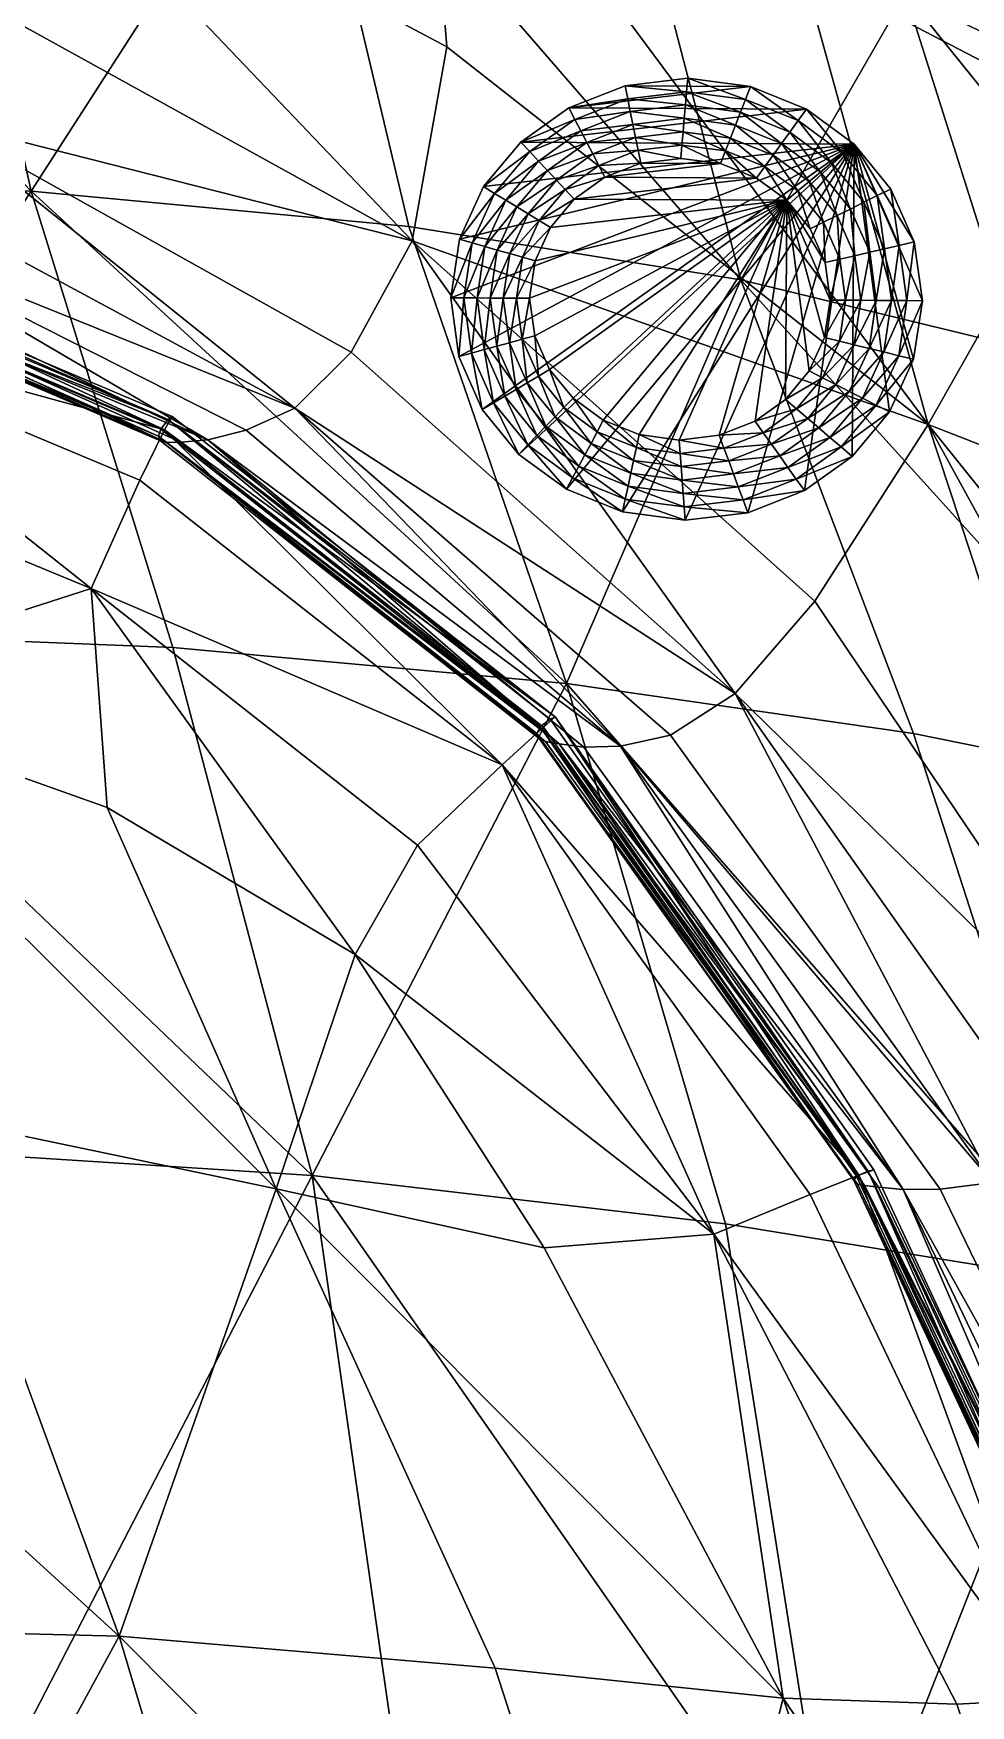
# Model space of a CAD drawing. Header units: centimetres. Extents: x -35.7 to 30.5, y -22.2 to 37.1.
# Drawn here: x 12.85 to 19.65, y 13.32 to 25.45 of the extents above; entities that cross this region are included whole.
import ezdxf

# ---------------------------------------------------------------- set-up
doc = ezdxf.new("R2010")
doc.units = ezdxf.units.CM
doc.layers.get('0').update_dxf_attribs({"true_color": 0x390888})

msp = doc.modelspace()

# ---------------------------------------------------------------- meshes
at = {"color": 164, "true_color": 0x1c1cb1}
mesh = msp.add_polyface(dxfattribs=at)
corners = [(12.836, 24.301, 9.625), (12.035, 27.917, 9.625), (14.793, 27.342, 9.625), (15.577, 24.045, 9.625), (11.517, 30.976, 9.873), (14.329, 30.037, 9.873), (6.834, 24.481, 9.626), (6.242, 28.379, 9.625), (9.102, 28.201, 9.625), (9.839, 24.397, 9.625), (5.855, 31.778, 9.873), (8.61, 31.484, 9.873), (12.443, 31.243, 62.26), (15.319, 29.842, 61.17), (15.019, 31.516, 61.179), (12.589, 29.127, 61.848), (15.677, 27.551, 60.609), (12.615, 27.072, 60.98), (15.852, 25.349, 59.601), (6.412, 28.61, 62.781), (9.392, 28.069, 62.033), (9.421, 30.108, 62.802), (6.45, 30.704, 63.489), (8.228, 24.574, 45.948), (8.509, 24.841, 51.069), (5.732, 25.217, 51.461), (5.285, 24.635, 41.094), (8.015, 24.41, 41.081), (5.48, 24.863, 46.118), (7.926, 24.334, 37.548), (6.327, 27.244, 61.551), (9.271, 26.7, 60.762), (6.184, 26.356, 59.411), (9.07, 25.813, 58.652), (12.141, 24.82, 57.597), (12.439, 25.687, 59.663), (15.602, 23.942, 58.251), (8.803, 25.224, 55.362), (5.976, 25.698, 55.97), (11.468, 24.049, 50.448), (11.803, 24.317, 54.478), (7.909, 24.449, 30.831), (7.89, 24.369, 31.506), (5.199, 24.532, 31.527), (7.907, 24.355, 30.658), (7.922, 24.474, 30.632), (5.217, 24.631, 30.638)]
mesh.append_faces([[corners[k] for k in face] for face in [(0, 1, 2, 0), (2, 3, 0, 2), (4, 5, 2, 4), (2, 1, 4, 2), (6, 7, 8, 6), (8, 9, 6, 8), (10, 11, 8, 10), (8, 7, 10, 8), (4, 1, 8, 4), (8, 11, 4, 8), (0, 9, 8, 0), (8, 1, 0, 8), (12, 13, 14, 12), (12, 15, 16, 12), (16, 13, 12, 16), (17, 18, 16, 17), (16, 15, 17, 16), (19, 20, 21, 19), (21, 22, 19, 21), (17, 15, 21, 17), (21, 20, 17, 21), (21, 15, 12, 21), (23, 24, 25, 23), (26, 27, 23, 26), (23, 28, 26, 23), (29, 27, 26, 29), (19, 30, 31, 19), (31, 20, 19, 31), (32, 33, 31, 32), (31, 30, 32, 31), (34, 35, 31, 34), (31, 33, 34, 31), (17, 20, 31, 17), (31, 35, 17, 31), (17, 35, 36, 17), (36, 18, 17, 36), (36, 35, 34, 36), (25, 24, 37, 25), (37, 38, 25, 37), (37, 24, 39, 37), (34, 33, 37, 34), (37, 40, 34, 37), (32, 38, 37, 32), (37, 33, 32, 37), (41, 42, 43, 41), (44, 45, 46, 44)]], dxfattribs={"vtx2": -1, "vtx3": -1, "color": 164})
mesh = msp.add_polyface(dxfattribs=at)
corners = [(22.168, 27.209, 12.973), (21.535, 27.874, 12.502), (21.525, 28.216, 13.736), (22.36, 27.216, 13.929), (21.485, 28.273, 18.994), (22.452, 27.145, 18.994), (22.463, 27.189, 15.775), (22.23, 26.975, 28.177), (21.272, 28.093, 28.177), (21.256, 28.08, 29.495), (22.214, 26.962, 29.495), (22.208, 26.958, 30.957), (22.221, 26.977, 34.776), (22.211, 26.96, 32.662), (21.252, 28.078, 32.678), (21.251, 28.075, 30.961), (21.704, 22.604, 9.873), (20.838, 24.908, 9.873), (22.366, 24.211, 10.618), (20.417, 26.597, 10.115), (21.865, 25.841, 10.839), (21.618, 27.072, 11.501), (20.336, 27.907, 10.839), (20.384, 28.799, 11.974), (18.798, 27.662, 9.873), (18.715, 29.006, 10.618), (17.987, 23.658, 9.625), (17.224, 26.579, 9.625), (19.182, 25.732, 9.625), (19.991, 23.172, 9.625), (16.828, 28.866, 9.873), (15.577, 24.045, 9.625), (14.793, 27.342, 9.625), (20.585, 24.803, 58.574), (18.428, 25.927, 59.41), (19.346, 22.608, 57.938), (21.489, 26.221, 58.348), (19.895, 27.168, 59.159), (22.229, 24.017, 57.876), (17.851, 28.362, 60.064), (20.951, 27.833, 58.383), (19.401, 28.881, 59.201), (22.677, 25.48, 57.524), (22.1, 26.999, 57.625), (22.389, 27.097, 22.268), (21.425, 28.222, 22.268), (21.378, 28.183, 24.277), (22.341, 27.059, 24.277), (22.261, 26.998, 26.904), (21.302, 28.118, 26.904), (22.3, 27.028, 25.622), (21.339, 28.15, 25.622), (21.251, 28.099, 34.805), (21.239, 28.154, 37.504), (22.24, 27.019, 37.468), (22.278, 27.083, 40.708), (21.238, 28.241, 40.772), (21.27, 28.359, 44.608), (15.677, 27.551, 60.609), (15.852, 25.349, 59.601), (15.602, 23.942, 58.251)]
mesh.append_faces([[corners[k] for k in face] for face in [(0, 1, 2, 0), (2, 3, 0, 2), (4, 5, 6, 4), (7, 8, 9, 7), (9, 10, 7, 9), (11, 10, 9, 11), (12, 13, 14, 12), (11, 15, 14, 11), (14, 13, 11, 14), (16, 17, 18, 16), (19, 20, 18, 19), (18, 17, 19, 18), (21, 1, 0, 21), (19, 22, 21, 19), (21, 20, 19, 21), (21, 22, 23, 21), (19, 24, 25, 19), (26, 27, 28, 26), (28, 29, 26, 28), (28, 27, 30, 28), (19, 17, 28, 19), (28, 24, 19, 28), (16, 29, 28, 16), (28, 17, 16, 28), (26, 31, 32, 26), (32, 27, 26, 32), (33, 34, 35, 33), (36, 37, 33, 36), (33, 38, 36, 33), (39, 34, 33, 39), (33, 37, 39, 33), (36, 40, 41, 36), (36, 42, 43, 36), (43, 40, 36, 43), (44, 45, 46, 44), (46, 47, 44, 46), (7, 48, 49, 7), (50, 51, 49, 50), (49, 48, 50, 49), (12, 52, 53, 12), (53, 54, 12, 53), (55, 56, 57, 55), (35, 34, 58, 35), (58, 59, 35, 58), (58, 34, 39, 58), (35, 59, 60, 35)]], dxfattribs={"vtx2": -1, "vtx3": -1, "color": 164})
mesh = msp.add_polyface(dxfattribs=at)
corners = [(12.836, 24.301, 9.625), (15.577, 24.045, 9.625), (16.721, 20.73, 9.625), (10.815, 23.829, 31.482), (10.807, 23.78, 32.875), (7.889, 24.327, 32.911), (7.89, 24.369, 31.506), (10.824, 23.759, 34.922), (7.902, 24.317, 34.956), (13.761, 22.524, 32.841), (13.778, 22.575, 31.461), (10.777, 23.398, 30.832), (7.888, 23.9, 30.832), (7.891, 22.922, 31.079), (10.689, 22.485, 31.092), (10.969, 23.801, 41.029), (11.18, 23.887, 45.647), (8.228, 24.574, 45.948), (8.015, 24.41, 41.081), (11.468, 24.049, 50.448), (8.509, 24.841, 51.069), (14.119, 22.498, 45.184), (14.397, 22.567, 49.582), (13.924, 22.481, 40.904), (10.864, 23.762, 37.547), (13.82, 22.478, 37.519), (13.775, 22.491, 34.88), (7.926, 24.334, 37.548), (12.141, 24.82, 57.597), (15.158, 23.134, 56.258), (15.602, 23.942, 58.251), (11.803, 24.317, 54.478), (14.75, 22.727, 53.32), (8.803, 25.224, 55.362), (7.909, 24.449, 30.831), (10.847, 23.907, 30.815), (10.868, 23.933, 30.623), (7.922, 24.474, 30.632), (13.83, 22.646, 30.803), (13.859, 22.667, 30.616), (13.625, 22.204, 30.838), (13.805, 22.57, 30.648), (10.841, 23.822, 30.652), (7.907, 24.355, 30.658)]
mesh.append_faces([[corners[k] for k in face] for face in [(0, 1, 2, 0), (3, 4, 5, 3), (5, 6, 3, 5), (7, 8, 5, 7), (5, 4, 7, 5), (7, 4, 9, 7), (3, 10, 9, 3), (9, 4, 3, 9), (11, 12, 13, 11), (13, 14, 11, 13), (15, 16, 17, 15), (17, 18, 15, 17), (19, 20, 17, 19), (17, 16, 19, 17), (19, 16, 21, 19), (21, 22, 19, 21), (15, 23, 21, 15), (21, 16, 15, 21), (15, 24, 25, 15), (7, 26, 25, 7), (25, 24, 7, 25), (7, 24, 27, 7), (27, 8, 7, 27), (15, 18, 27, 15), (27, 24, 15, 27), (28, 29, 30, 28), (28, 31, 32, 28), (32, 29, 28, 32), (19, 22, 32, 19), (32, 31, 19, 32), (19, 31, 33, 19), (3, 6, 34, 3), (34, 35, 3, 34), (36, 35, 34, 36), (34, 37, 36, 34), (3, 35, 38, 3), (38, 10, 3, 38), (36, 39, 38, 36), (38, 35, 36, 38), (11, 40, 41, 11), (41, 42, 11, 41), (36, 42, 41, 36), (41, 39, 36, 41), (11, 42, 43, 11), (36, 37, 43, 36), (43, 42, 36, 43)]], dxfattribs={"vtx2": -1, "vtx3": -1, "color": 164})
mesh = msp.add_polyface(dxfattribs=at)
corners = [(17.165, 24.972, 8.24), (16.781, 24.822, 8.243), (16.737, 24.906, 9.805), (17.146, 25.066, 9.803), (17.593, 25.023, 8.238), (17.601, 25.12, 9.8), (17.184, 24.879, 6.678), (16.824, 24.739, 6.68), (17.584, 24.927, 6.676), (17.203, 24.785, 5.115), (16.868, 24.655, 5.117), (17.576, 24.83, 5.113), (16.912, 24.571, 3.555), (16.648, 24.382, 3.556), (16.583, 24.451, 5.119), (17.222, 24.691, 3.553), (17.567, 24.733, 3.551), (16.955, 24.487, 1.992), (16.712, 24.313, 1.994), (17.241, 24.598, 1.991), (17.558, 24.636, 1.989), (16.999, 24.403, 0.43), (16.777, 24.244, 0.431), (17.26, 24.504, 0.428), (17.55, 24.539, 0.426), (16.389, 24.658, 9.807), (16.119, 24.335, 9.808), (18.808, 24.643, 9.794), (18.463, 24.896, 9.796), (18.056, 25.06, 9.798), (17.839, 24.501, 0.425), (18.319, 24.235, 0.422), (16.491, 23.253, 0.432), (16.453, 23.524, 0.433), (16.494, 23.795, 0.432), (16.605, 24.039, 0.432), (18.099, 24.396, 0.423)]
mesh.append_faces([[corners[k] for k in face] for face in [(23, 30, 21, 23)]], dxfattribs={"vtx0": -1, "vtx1": -1, "vtx3": -1, "color": 164})
mesh.append_faces([[corners[k] for k in face] for face in [(25, 27, 28, 25), (2, 28, 29, 2), (31, 32, 33, 31), (31, 33, 34, 31), (31, 34, 35, 31), (31, 35, 22, 31), (36, 22, 21, 36)]], dxfattribs={"vtx0": -1, "vtx2": -1, "vtx3": -1, "color": 164})
mesh.append_faces([[corners[k] for k in face] for face in [(3, 29, 5, 3)]], dxfattribs={"vtx0": -1, "vtx3": -1, "color": 164})
mesh.append_faces([[corners[k] for k in face] for face in [(25, 26, 27, 25), (2, 25, 28, 2), (3, 2, 29, 3)]], dxfattribs={"vtx1": -1, "vtx2": -1, "vtx3": -1, "color": 164})
mesh.append_faces([[corners[k] for k in face] for face in [(0, 1, 2, 0), (2, 3, 0, 2), (4, 0, 3, 4), (3, 5, 4, 3), (6, 7, 1, 6), (1, 0, 6, 1), (8, 6, 0, 8), (0, 4, 8, 0), (9, 10, 7, 9), (7, 6, 9, 7), (11, 9, 6, 11), (6, 8, 11, 6), (12, 13, 14, 12), (15, 12, 10, 15), (10, 9, 15, 10), (16, 15, 9, 16), (9, 11, 16, 9), (17, 18, 13, 17), (13, 12, 17, 13), (19, 17, 12, 19), (12, 15, 19, 12), (20, 19, 15, 20), (15, 16, 20, 15), (21, 22, 18, 21), (18, 17, 21, 18), (23, 21, 17, 23), (17, 19, 23, 17), (24, 23, 19, 24), (19, 20, 24, 19), (23, 24, 30, 23)]], dxfattribs={"vtx2": -1, "vtx3": -1, "color": 164})
mesh = msp.add_polyface(dxfattribs=at)
corners = [(18.02, 24.967, 8.236), (17.593, 25.023, 8.238), (17.601, 25.12, 9.8), (18.056, 25.06, 9.798), (18.403, 24.813, 8.234), (18.463, 24.896, 9.796), (17.983, 24.874, 6.673), (17.584, 24.927, 6.676), (18.342, 24.73, 6.671), (17.947, 24.781, 5.111), (17.576, 24.83, 5.113), (18.281, 24.646, 5.11), (18.564, 24.439, 5.108), (17.911, 24.687, 3.549), (17.567, 24.733, 3.551), (18.221, 24.563, 3.547), (18.482, 24.371, 3.546), (17.875, 24.594, 1.987), (17.558, 24.636, 1.989), (18.16, 24.48, 1.985), (18.4, 24.303, 1.984), (17.839, 24.501, 0.425), (17.55, 24.539, 0.426), (18.099, 24.396, 0.423), (18.319, 24.235, 0.422), (18.488, 24.028, 0.421), (18.586, 24.076, 1.983), (18.597, 23.783, 0.42), (18.634, 23.511, 0.42), (18.594, 23.24, 0.42), (18.482, 22.997, 0.421), (18.31, 22.791, 0.422), (16.988, 22.639, 0.43), (16.769, 22.8, 0.431), (16.777, 24.244, 0.431), (16.999, 24.403, 0.43)]
mesh.append_faces([[corners[k] for k in face] for face in [(24, 27, 28, 24), (24, 28, 29, 24), (24, 29, 30, 24), (24, 30, 31, 24), (24, 32, 33, 24)]], dxfattribs={"vtx0": -1, "vtx2": -1, "vtx3": -1, "color": 164})
mesh.append_faces([[corners[k] for k in face] for face in [(23, 24, 34, 23), (21, 23, 35, 21)]], dxfattribs={"vtx1": -1, "vtx2": -1, "vtx3": -1, "color": 164})
mesh.append_faces([[corners[k] for k in face] for face in [(0, 1, 2, 0), (2, 3, 0, 2), (4, 0, 3, 4), (3, 5, 4, 3), (6, 7, 1, 6), (1, 0, 6, 1), (8, 6, 0, 8), (0, 4, 8, 0), (9, 10, 7, 9), (7, 6, 9, 7), (11, 9, 6, 11), (6, 8, 11, 6), (12, 11, 8, 12), (13, 14, 10, 13), (10, 9, 13, 10), (15, 13, 9, 15), (9, 11, 15, 9), (16, 15, 11, 16), (11, 12, 16, 11), (17, 18, 14, 17), (14, 13, 17, 14), (19, 17, 13, 19), (13, 15, 19, 13), (20, 19, 15, 20), (15, 16, 20, 15), (21, 22, 18, 21), (18, 17, 21, 18), (23, 21, 17, 23), (17, 19, 23, 17), (24, 23, 19, 24), (19, 20, 24, 19), (25, 24, 20, 25), (20, 26, 25, 20), (24, 25, 27, 24)]], dxfattribs={"vtx2": -1, "vtx3": -1, "color": 164})
mesh = msp.add_polyface(dxfattribs=at)
corners = [(16.036, 23.927, 8.247), (15.976, 23.527, 8.247), (15.881, 23.528, 9.809), (15.945, 23.953, 9.809), (16.2, 24.285, 8.246), (16.119, 24.335, 9.808), (16.454, 24.589, 8.244), (16.389, 24.658, 9.807), (16.781, 24.822, 8.243), (16.737, 24.906, 9.805), (16.128, 23.901, 6.684), (16.072, 23.527, 6.684), (16.281, 24.236, 6.683), (16.518, 24.52, 6.682), (16.824, 24.739, 6.68), (16.219, 23.874, 5.121), (16.167, 23.526, 5.121), (16.362, 24.187, 5.12), (16.583, 24.451, 5.119), (16.868, 24.655, 5.117), (16.311, 23.848, 3.558), (16.443, 24.137, 3.558), (16.648, 24.382, 3.556), (16.912, 24.571, 3.555), (16.524, 24.088, 1.995), (16.402, 23.822, 1.996), (16.712, 24.313, 1.994), (16.605, 24.039, 0.432), (16.494, 23.795, 0.432), (16.777, 24.244, 0.431), (15.939, 23.101, 9.809), (18.808, 24.643, 9.794)]
mesh.append_faces([[corners[k] for k in face] for face in [(2, 30, 31, 2), (3, 2, 31, 3), (5, 3, 31, 5)]], dxfattribs={"vtx1": -1, "vtx2": -1, "vtx3": -1, "color": 164})
mesh.append_faces([[corners[k] for k in face] for face in [(0, 1, 2, 0), (2, 3, 0, 2), (4, 0, 3, 4), (3, 5, 4, 3), (6, 4, 5, 6), (5, 7, 6, 5), (8, 6, 7, 8), (7, 9, 8, 7), (10, 11, 1, 10), (1, 0, 10, 1), (12, 10, 0, 12), (0, 4, 12, 0), (13, 12, 4, 13), (4, 6, 13, 4), (14, 13, 6, 14), (6, 8, 14, 6), (15, 16, 11, 15), (11, 10, 15, 11), (17, 15, 10, 17), (10, 12, 17, 10), (18, 17, 12, 18), (12, 13, 18, 12), (19, 18, 13, 19), (13, 14, 19, 13), (16, 15, 20, 16), (21, 20, 15, 21), (15, 17, 21, 15), (22, 21, 17, 22), (17, 18, 22, 17), (18, 19, 23, 18), (24, 25, 20, 24), (20, 21, 24, 20), (26, 24, 21, 26), (21, 22, 26, 21), (27, 28, 25, 27), (25, 24, 27, 25), (29, 27, 24, 29), (24, 26, 29, 24)]], dxfattribs={"vtx2": -1, "vtx3": -1, "color": 164})
mesh = msp.add_polyface(dxfattribs=at)
corners = [(18.727, 24.575, 8.232), (18.403, 24.813, 8.234), (18.463, 24.896, 9.796), (18.808, 24.643, 9.794), (18.976, 24.269, 8.231), (19.074, 24.317, 9.793), (19.136, 23.908, 8.23), (19.244, 23.934, 9.792), (19.191, 23.508, 8.229), (19.303, 23.507, 9.792), (18.645, 24.507, 6.67), (18.342, 24.73, 6.671), (18.879, 24.221, 6.668), (19.028, 23.883, 6.667), (19.08, 23.509, 6.667), (18.564, 24.439, 5.108), (18.781, 24.172, 5.107), (18.921, 23.858, 5.106), (18.969, 23.509, 5.106), (18.684, 24.124, 3.545), (18.482, 24.371, 3.546), (18.813, 23.833, 3.544), (18.857, 23.51, 3.544), (18.586, 24.076, 1.983), (18.4, 24.303, 1.984), (18.705, 23.808, 1.982), (18.746, 23.511, 1.982), (18.597, 23.783, 0.42), (18.488, 24.028, 0.421), (18.634, 23.511, 0.42), (19.239, 23.082, 9.792)]
mesh.append_faces([[corners[k] for k in face] for face in [(9, 7, 3, 9), (30, 9, 3, 30)]], dxfattribs={"vtx1": -1, "vtx2": -1, "vtx3": -1, "color": 164})
mesh.append_faces([[corners[k] for k in face] for face in [(0, 1, 2, 0), (2, 3, 0, 2), (4, 0, 3, 4), (3, 5, 4, 3), (6, 4, 5, 6), (5, 7, 6, 5), (8, 6, 7, 8), (7, 9, 8, 7), (10, 11, 1, 10), (1, 0, 10, 1), (12, 10, 0, 12), (0, 4, 12, 0), (13, 12, 4, 13), (4, 6, 13, 4), (14, 13, 6, 14), (6, 8, 14, 6), (11, 10, 15, 11), (16, 15, 10, 16), (10, 12, 16, 10), (17, 16, 12, 17), (12, 13, 17, 12), (18, 17, 13, 18), (13, 14, 18, 13), (19, 20, 15, 19), (15, 16, 19, 15), (21, 19, 16, 21), (16, 17, 21, 16), (22, 21, 17, 22), (17, 18, 22, 17), (23, 24, 20, 23), (20, 19, 23, 20), (25, 23, 19, 25), (19, 21, 25, 19), (26, 25, 21, 26), (21, 22, 26, 21), (27, 28, 23, 27), (23, 25, 27, 23), (29, 27, 25, 29), (25, 26, 29, 25), (7, 5, 3, 7)]], dxfattribs={"vtx2": -1, "vtx3": -1, "color": 164})
mesh = msp.add_polyface(dxfattribs=at)
corners = [(24.617, 18.902, 10.618), (23.243, 21.969, 10.618), (24.461, 21.4, 11.798), (24.551, 15.475, 9.873), (23.121, 19.448, 9.873), (21.704, 22.604, 9.873), (17.987, 23.658, 9.625), (19.991, 23.172, 9.625), (21.35, 19.938, 9.625), (19.239, 20.366, 9.625), (22.74, 15.925, 9.625), (20.525, 16.377, 9.625), (17.874, 16.809, 9.625), (16.721, 20.73, 9.625), (19.346, 22.608, 57.938), (21.87, 18.008, 55.646), (23.163, 17.86, 55.933), (21.624, 21.721, 57.486), (23.682, 13.699, 53.765), (23.216, 21.138, 56.99), (24.497, 17.506, 55.712), (25.526, 17.19, 55.209), (24.39, 20.679, 56.317), (23.584, 23.66, 11.798), (24.307, 23.273, 13.35), (25.213, 21.03, 13.35), (22.366, 24.211, 10.618), (20.585, 24.803, 58.574), (22.229, 24.017, 57.876), (25.204, 20.364, 55.368), (24.277, 22.978, 56.076), (23.44, 23.408, 57.089), (24.601, 22.73, 37.428), (24.502, 22.767, 34.753), (23.681, 24.465, 34.753), (24.919, 22.614, 44.017), (24.746, 22.677, 40.556), (23.895, 24.441, 40.619), (18.806, 17.124, 32.786), (18.832, 17.099, 34.799), (16.523, 20.332, 34.837), (18.884, 17.087, 37.433), (18.986, 17.077, 40.523), (16.668, 20.293, 40.728), (19.163, 17.06, 43.907), (19.433, 17.062, 47.28), (17.113, 20.276, 48.512), (19.815, 17.109, 50.337), (17.476, 20.356, 51.928), (17.944, 20.657, 54.668), (20.321, 17.293, 52.859), (18.523, 21.328, 56.56), (20.964, 17.706, 54.625), (18.842, 17.164, 30.643), (18.95, 17.203, 30.614), (16.638, 20.487, 30.613), (18.909, 17.192, 30.796), (18.826, 17.157, 31.436), (16.531, 20.416, 31.446)]
mesh.append_faces([[corners[k] for k in face] for face in [(0, 1, 2, 0), (3, 4, 0, 3), (5, 1, 0, 5), (0, 4, 5, 0), (6, 7, 8, 6), (8, 9, 6, 8), (5, 4, 8, 5), (8, 7, 5, 8), (3, 10, 8, 3), (8, 4, 3, 8), (11, 9, 8, 11), (8, 10, 11, 8), (11, 12, 13, 11), (13, 9, 11, 13), (14, 15, 16, 14), (16, 17, 14, 16), (16, 15, 18, 16), (19, 17, 16, 19), (16, 20, 19, 16), (19, 20, 21, 19), (21, 22, 19, 21), (2, 23, 24, 2), (24, 25, 2, 24), (2, 1, 26, 2), (14, 17, 27, 14), (19, 28, 27, 19), (27, 17, 19, 27), (29, 30, 31, 29), (31, 22, 29, 31), (19, 22, 31, 19), (31, 28, 19, 31), (32, 33, 34, 32), (35, 36, 37, 35), (38, 39, 40, 38), (41, 42, 43, 41), (44, 45, 46, 44), (46, 45, 47, 46), (47, 48, 46, 47), (49, 48, 47, 49), (47, 50, 49, 47), (14, 51, 52, 14), (52, 15, 14, 52), (49, 50, 52, 49), (52, 51, 49, 52), (53, 54, 55, 53), (56, 57, 58, 56)]], dxfattribs={"vtx2": -1, "vtx3": -1, "color": 164})
mesh = msp.add_polyface(dxfattribs=at)
corners = [(16.031, 23.127, 8.247), (16.191, 22.766, 8.246), (16.11, 22.718, 9.808), (15.939, 23.101, 9.809), (15.976, 23.527, 8.247), (15.881, 23.528, 9.809), (16.123, 23.152, 6.684), (16.273, 22.814, 6.683), (16.072, 23.527, 6.684), (16.355, 22.863, 5.12), (16.572, 22.596, 5.119), (16.507, 22.528, 6.682), (16.215, 23.177, 5.121), (16.167, 23.526, 5.121), (16.436, 22.911, 3.558), (16.638, 22.664, 3.556), (16.307, 23.202, 3.558), (16.262, 23.525, 3.559), (16.311, 23.848, 3.558), (16.518, 22.96, 1.995), (16.703, 22.732, 1.994), (16.399, 23.227, 1.996), (16.358, 23.525, 1.996), (16.402, 23.822, 1.996), (16.599, 23.008, 0.432), (16.769, 22.8, 0.431), (16.491, 23.253, 0.432), (16.453, 23.524, 0.433), (16.494, 23.795, 0.432), (16.72, 22.139, 9.805), (17.128, 21.975, 9.803), (18.808, 24.643, 9.794), (16.376, 22.392, 9.807), (18.319, 24.235, 0.422)]
mesh.append_faces([[corners[k] for k in face] for face in [(33, 25, 24, 33), (33, 24, 26, 33)]], dxfattribs={"vtx0": -1, "vtx2": -1, "vtx3": -1, "color": 164})
mesh.append_faces([[corners[k] for k in face] for face in [(29, 30, 31, 29), (32, 29, 31, 32), (2, 32, 31, 2), (3, 2, 31, 3)]], dxfattribs={"vtx1": -1, "vtx2": -1, "vtx3": -1, "color": 164})
mesh.append_faces([[corners[k] for k in face] for face in [(0, 1, 2, 0), (2, 3, 0, 2), (4, 0, 3, 4), (3, 5, 4, 3), (6, 7, 1, 6), (1, 0, 6, 1), (8, 6, 0, 8), (0, 4, 8, 0), (9, 10, 11, 9), (12, 9, 7, 12), (7, 6, 12, 7), (13, 12, 6, 13), (6, 8, 13, 6), (14, 15, 10, 14), (10, 9, 14, 10), (16, 14, 9, 16), (9, 12, 16, 9), (17, 16, 12, 17), (12, 13, 17, 12), (18, 17, 13, 18), (19, 20, 15, 19), (15, 14, 19, 15), (21, 19, 14, 21), (14, 16, 21, 14), (22, 21, 16, 22), (16, 17, 22, 16), (23, 22, 17, 23), (17, 18, 23, 17), (24, 25, 20, 24), (20, 19, 24, 20), (26, 24, 19, 26), (19, 21, 26, 19), (27, 26, 21, 27), (21, 22, 27, 21), (28, 27, 22, 28), (22, 23, 28, 22)]], dxfattribs={"vtx2": -1, "vtx3": -1, "color": 164})
mesh = msp.add_polyface(dxfattribs=at)
corners = [(18.002, 22.063, 8.236), (18.387, 22.213, 8.234), (18.447, 22.129, 9.796), (18.037, 21.969, 9.798), (17.575, 22.012, 8.238), (17.582, 21.915, 9.8), (17.967, 22.157, 6.673), (18.328, 22.297, 6.671), (17.568, 22.109, 6.676), (18.268, 22.381, 5.11), (18.553, 22.584, 5.108), (18.633, 22.515, 6.67), (17.932, 22.25, 5.111), (17.56, 22.206, 5.113), (18.208, 22.465, 3.547), (18.472, 22.653, 3.546), (17.898, 22.344, 3.549), (17.553, 22.303, 3.551), (18.148, 22.549, 1.985), (18.391, 22.722, 1.984), (17.863, 22.438, 1.987), (17.545, 22.399, 1.989), (18.31, 22.791, 0.422), (18.482, 22.997, 0.421), (18.579, 22.947, 1.983), (18.089, 22.633, 0.423), (17.828, 22.531, 0.425), (17.538, 22.496, 0.426), (18.808, 24.643, 9.794), (17.128, 21.975, 9.803), (18.319, 24.235, 0.422), (17.248, 22.535, 0.428), (16.988, 22.639, 0.43)]
mesh.append_faces([[corners[k] for k in face] for face in [(30, 22, 25, 30), (30, 25, 26, 30), (30, 26, 27, 30), (30, 27, 31, 30), (30, 31, 32, 30)]], dxfattribs={"vtx0": -1, "vtx2": -1, "vtx3": -1, "color": 164})
mesh.append_faces([[corners[k] for k in face] for face in [(3, 2, 28, 3), (5, 3, 28, 5), (29, 5, 28, 29)]], dxfattribs={"vtx1": -1, "vtx2": -1, "vtx3": -1, "color": 164})
mesh.append_faces([[corners[k] for k in face] for face in [(0, 1, 2, 0), (2, 3, 0, 2), (4, 0, 3, 4), (3, 5, 4, 3), (6, 7, 1, 6), (1, 0, 6, 1), (8, 6, 0, 8), (0, 4, 8, 0), (9, 10, 11, 9), (12, 9, 7, 12), (7, 6, 12, 7), (13, 12, 6, 13), (6, 8, 13, 6), (14, 15, 10, 14), (10, 9, 14, 10), (16, 14, 9, 16), (9, 12, 16, 9), (17, 16, 12, 17), (12, 13, 17, 12), (18, 19, 15, 18), (15, 14, 18, 15), (20, 18, 14, 20), (14, 16, 20, 14), (21, 20, 16, 21), (16, 17, 21, 16), (22, 23, 24, 22), (24, 19, 22, 24), (25, 22, 19, 25), (19, 18, 25, 19), (26, 25, 18, 26), (18, 20, 26, 18), (27, 26, 20, 27), (20, 21, 27, 20)]], dxfattribs={"vtx2": -1, "vtx3": -1, "color": 164})
mesh = msp.add_polyface(dxfattribs=at)
corners = [(19.132, 23.108, 8.23), (19.191, 23.508, 8.229), (19.303, 23.507, 9.792), (19.239, 23.082, 9.792), (18.967, 22.75, 8.231), (19.064, 22.7, 9.793), (18.714, 22.446, 8.232), (18.795, 22.377, 9.794), (18.387, 22.213, 8.234), (18.447, 22.129, 9.796), (19.024, 23.135, 6.667), (19.08, 23.509, 6.667), (18.87, 22.799, 6.668), (18.633, 22.515, 6.67), (18.328, 22.297, 6.671), (18.916, 23.161, 5.106), (18.969, 23.509, 5.106), (18.773, 22.849, 5.107), (18.553, 22.584, 5.108), (18.268, 22.381, 5.11), (18.809, 23.187, 3.544), (18.857, 23.51, 3.544), (18.676, 22.898, 3.545), (18.472, 22.653, 3.546), (18.701, 23.214, 1.982), (18.746, 23.511, 1.982), (18.579, 22.947, 1.983), (18.391, 22.722, 1.984), (18.594, 23.24, 0.42), (18.634, 23.511, 0.42), (18.482, 22.997, 0.421), (18.808, 24.643, 9.794)]
mesh.append_faces([[corners[k] for k in face] for face in [(5, 3, 31, 5), (7, 5, 31, 7), (9, 7, 31, 9)]], dxfattribs={"vtx1": -1, "vtx2": -1, "vtx3": -1, "color": 164})
mesh.append_faces([[corners[k] for k in face] for face in [(0, 1, 2, 0), (2, 3, 0, 2), (4, 0, 3, 4), (3, 5, 4, 3), (6, 4, 5, 6), (5, 7, 6, 5), (8, 6, 7, 8), (7, 9, 8, 7), (10, 11, 1, 10), (1, 0, 10, 1), (12, 10, 0, 12), (0, 4, 12, 0), (13, 12, 4, 13), (4, 6, 13, 4), (14, 13, 6, 14), (6, 8, 14, 6), (15, 16, 11, 15), (11, 10, 15, 11), (17, 15, 10, 17), (10, 12, 17, 10), (18, 17, 12, 18), (12, 13, 18, 12), (13, 14, 19, 13), (20, 21, 16, 20), (16, 15, 20, 16), (22, 20, 15, 22), (15, 17, 22, 15), (23, 22, 17, 23), (17, 18, 23, 17), (24, 25, 21, 24), (21, 20, 24, 21), (26, 24, 20, 26), (20, 22, 26, 20), (27, 26, 22, 27), (22, 23, 27, 22), (28, 29, 25, 28), (25, 24, 28, 25), (30, 28, 24, 30), (24, 26, 30, 24)]], dxfattribs={"vtx2": -1, "vtx3": -1, "color": 164})
mesh = msp.add_polyface(dxfattribs=at)
corners = [(16.721, 20.73, 9.625), (13.865, 20.992, 9.625), (12.836, 24.301, 9.625), (10.737, 21.116, 9.626), (7.571, 21.213, 9.63), (6.834, 24.481, 9.626), (9.839, 24.397, 9.625), (14.876, 17.16, 9.626), (11.615, 17.369, 9.63), (8.302, 17.508, 9.639), (9.354, 6.243, 9.669), (8.878, 12.297, 9.658), (12.292, 12.166, 9.642), (12.827, 6.153, 9.649), (15.619, 11.977, 9.629), (16.181, 6.033, 9.631), (13.761, 22.524, 32.841), (13.775, 22.491, 34.88), (10.824, 23.759, 34.922), (13.778, 22.575, 31.461), (16.531, 20.416, 31.446), (15.187, 18.764, 31.353), (15.641, 19.556, 31.153), (13.273, 21.418, 31.125), (13.389, 19.831, 31.413), (16.254, 20.14, 30.843), (13.625, 22.204, 30.838), (10.777, 23.398, 30.832), (10.689, 22.485, 31.092), (10.989, 20.683, 31.383), (7.891, 22.922, 31.079), (8.206, 21.018, 31.357), (14.119, 22.498, 45.184), (13.924, 22.481, 40.904), (16.668, 20.293, 40.728), (13.82, 22.478, 37.519), (16.523, 20.332, 34.837), (10.969, 23.801, 41.029), (13.476, 13.818, 31.841), (12.09, 17.591, 31.653), (9.12, 17.788, 31.625), (10.298, 13.899, 31.809), (14.615, 17.065, 31.605), (16.204, 13.587, 31.709), (14.627, 9.97, 31.882), (17.408, 9.866, 31.731), (11.405, 10.02, 31.84), (8.061, 10.046, 31.761), (8.922, 5.633, 31.733), (7.072, 13.914, 31.748), (13.83, 22.646, 30.803), (13.859, 22.667, 30.616), (16.638, 20.487, 30.613), (13.805, 22.57, 30.648)]
mesh.append_faces([[corners[k] for k in face] for face in [(0, 1, 2, 0), (3, 4, 5, 3), (2, 1, 3, 2), (3, 6, 2, 3), (7, 8, 3, 7), (3, 1, 7, 3), (9, 4, 3, 9), (3, 8, 9, 3), (10, 11, 12, 10), (12, 13, 10, 12), (9, 8, 12, 9), (12, 11, 9, 12), (7, 14, 12, 7), (12, 8, 7, 12), (12, 14, 15, 12), (16, 17, 18, 16), (16, 19, 20, 16), (21, 22, 23, 21), (23, 24, 21, 23), (25, 26, 23, 25), (23, 22, 25, 23), (27, 28, 23, 27), (23, 26, 27, 23), (29, 24, 23, 29), (23, 28, 29, 23), (29, 28, 30, 29), (30, 31, 29, 30), (32, 33, 34, 32), (35, 17, 36, 35), (35, 33, 37, 35), (38, 39, 40, 38), (40, 41, 38, 40), (29, 31, 40, 29), (40, 39, 29, 40), (21, 24, 42, 21), (29, 39, 42, 29), (42, 24, 29, 42), (38, 43, 42, 38), (42, 39, 38, 42), (38, 44, 45, 38), (46, 47, 48, 46), (38, 41, 46, 38), (46, 44, 38, 46), (46, 41, 49, 46), (50, 51, 52, 50), (53, 26, 25, 53)]], dxfattribs={"vtx2": -1, "vtx3": -1, "color": 164})
mesh = msp.add_polyface(dxfattribs=at)
corners = [(17.987, 23.658, 9.625), (19.239, 20.366, 9.625), (16.721, 20.73, 9.625), (15.577, 24.045, 9.625), (14.876, 17.16, 9.626), (13.865, 20.992, 9.625), (17.874, 16.809, 9.625), (15.187, 18.764, 31.353), (16.56, 16.637, 31.448), (17.79, 16.736, 31.148), (15.641, 19.556, 31.153), (16.254, 20.14, 30.843), (18.489, 17.024, 30.836), (16.523, 20.332, 34.837), (16.507, 20.368, 32.81), (18.806, 17.124, 32.786), (16.531, 20.416, 31.446), (18.826, 17.157, 31.436), (18.832, 17.099, 34.799), (18.884, 17.087, 37.433), (16.568, 20.31, 37.477), (16.668, 20.293, 40.728), (17.113, 20.276, 48.512), (16.847, 20.268, 44.593), (19.163, 17.06, 43.907), (18.986, 17.077, 40.523), (13.775, 22.491, 34.88), (13.761, 22.524, 32.841), (14.397, 22.567, 49.582), (14.119, 22.498, 45.184), (13.82, 22.478, 37.519), (13.924, 22.481, 40.904), (15.602, 23.942, 58.251), (18.523, 21.328, 56.56), (19.346, 22.608, 57.938), (17.944, 20.657, 54.668), (15.158, 23.134, 56.258), (17.476, 20.356, 51.928), (14.75, 22.727, 53.32), (14.615, 17.065, 31.605), (18.842, 17.164, 30.643), (16.555, 20.413, 30.645), (16.638, 20.487, 30.613), (16.602, 20.472, 30.796), (18.909, 17.192, 30.796), (18.95, 17.203, 30.614), (13.778, 22.575, 31.461), (13.83, 22.646, 30.803), (13.805, 22.57, 30.648), (13.859, 22.667, 30.616)]
mesh.append_faces([[corners[k] for k in face] for face in [(0, 1, 2, 0), (2, 3, 0, 2), (4, 5, 2, 4), (2, 6, 4, 2), (7, 8, 9, 7), (9, 10, 7, 9), (11, 10, 9, 11), (9, 12, 11, 9), (13, 14, 15, 13), (16, 17, 15, 16), (15, 14, 16, 15), (13, 18, 19, 13), (19, 20, 13, 19), (21, 20, 19, 21), (22, 23, 24, 22), (21, 25, 24, 21), (24, 23, 21, 24), (13, 26, 27, 13), (27, 14, 13, 27), (16, 14, 27, 16), (22, 28, 29, 22), (29, 23, 22, 29), (21, 23, 29, 21), (13, 20, 30, 13), (21, 31, 30, 21), (30, 20, 21, 30), (32, 33, 34, 32), (35, 33, 32, 35), (32, 36, 35, 32), (22, 37, 38, 22), (38, 28, 22, 38), (35, 36, 38, 35), (38, 37, 35, 38), (39, 8, 7, 39), (11, 12, 40, 11), (40, 41, 11, 40), (42, 41, 40, 42), (16, 43, 44, 16), (42, 45, 44, 42), (44, 43, 42, 44), (16, 46, 47, 16), (47, 43, 16, 47), (42, 43, 47, 42), (11, 41, 48, 11), (42, 49, 48, 42), (48, 41, 42, 48)]], dxfattribs={"vtx2": -1, "vtx3": -1, "color": 164})
mesh = msp.add_polyface(dxfattribs=at)
corners = [(17.148, 22.068, 8.24), (17.575, 22.012, 8.238), (17.582, 21.915, 9.8), (17.128, 21.975, 9.803), (16.765, 22.222, 8.243), (16.72, 22.139, 9.805), (16.441, 22.46, 8.244), (16.376, 22.392, 9.807), (16.191, 22.766, 8.246), (16.11, 22.718, 9.808), (17.168, 22.161, 6.678), (17.568, 22.109, 6.676), (16.81, 22.306, 6.68), (16.507, 22.528, 6.682), (16.273, 22.814, 6.683), (17.188, 22.255, 5.115), (17.56, 22.206, 5.113), (16.854, 22.389, 5.117), (16.572, 22.596, 5.119), (16.355, 22.863, 5.12), (17.208, 22.348, 3.553), (17.553, 22.303, 3.551), (16.899, 22.472, 3.555), (16.638, 22.664, 3.556), (17.228, 22.441, 1.991), (17.545, 22.399, 1.989), (16.944, 22.556, 1.992), (16.703, 22.732, 1.994), (17.248, 22.535, 0.428), (17.538, 22.496, 0.426), (16.988, 22.639, 0.43), (16.769, 22.8, 0.431)]
mesh.append_faces([[corners[k] for k in face] for face in [(0, 1, 2, 0), (2, 3, 0, 2), (4, 0, 3, 4), (3, 5, 4, 3), (6, 4, 5, 6), (5, 7, 6, 5), (8, 6, 7, 8), (7, 9, 8, 7), (10, 11, 1, 10), (1, 0, 10, 1), (12, 10, 0, 12), (0, 4, 12, 0), (13, 12, 4, 13), (4, 6, 13, 4), (14, 13, 6, 14), (6, 8, 14, 6), (15, 16, 11, 15), (11, 10, 15, 11), (17, 15, 10, 17), (10, 12, 17, 10), (18, 17, 12, 18), (12, 13, 18, 12), (13, 14, 19, 13), (20, 21, 16, 20), (16, 15, 20, 16), (22, 20, 15, 22), (15, 17, 22, 15), (23, 22, 17, 23), (17, 18, 23, 17), (24, 25, 21, 24), (21, 20, 24, 21), (26, 24, 20, 26), (20, 22, 26, 20), (27, 26, 22, 27), (22, 23, 27, 22), (28, 29, 25, 28), (25, 24, 28, 25), (30, 28, 24, 30), (24, 26, 30, 24), (31, 30, 26, 31), (26, 27, 31, 26)]], dxfattribs={"vtx2": -1, "vtx3": -1, "color": 164})
mesh = msp.add_polyface(dxfattribs=at)
corners = [(18.684, 11.695, 9.625), (21.391, 11.365, 9.625), (22.008, 5.705, 9.625), (16.181, 6.033, 9.631), (15.619, 11.977, 9.629), (19.277, 5.877, 9.625), (14.876, 17.16, 9.626), (17.874, 16.809, 9.625), (20.525, 16.377, 9.625), (20.766, 9.689, 31.123), (19.528, 9.756, 31.456), (20.376, 5.425, 31.453), (20.238, 13.362, 30.826), (19.553, 13.325, 31.131), (21.413, 9.654, 30.821), (18.293, 13.369, 31.458), (17.79, 16.736, 31.148), (16.56, 16.637, 31.448), (18.489, 17.024, 30.836), (20.59, 13.371, 31.431), (20.575, 13.355, 32.769), (18.806, 17.124, 32.786), (18.826, 17.157, 31.436), (20.61, 13.341, 34.768), (18.832, 17.099, 34.799), (21.733, 9.623, 32.76), (20.67, 13.33, 37.385), (18.884, 17.087, 37.433), (20.778, 13.324, 40.299), (18.986, 17.077, 40.523), (20.958, 13.321, 43.186), (19.163, 17.06, 43.907), (21.238, 13.33, 46.012), (19.433, 17.062, 47.28), (19.815, 17.109, 50.337), (21.643, 13.358, 48.738), (22.178, 13.435, 51.074), (14.615, 17.065, 31.605), (16.204, 13.587, 31.709), (17.408, 9.866, 31.731), (13.476, 13.818, 31.841), (14.627, 9.97, 31.882), (15.506, 5.551, 31.867), (21.762, 9.642, 30.639), (20.601, 13.386, 30.641), (18.842, 17.164, 30.643), (20.721, 13.395, 30.617), (18.95, 17.203, 30.614), (18.909, 17.192, 30.796), (20.678, 13.387, 30.797)]
mesh.append_faces([[corners[k] for k in face] for face in [(0, 1, 2, 0), (3, 4, 0, 3), (0, 5, 3, 0), (6, 7, 0, 6), (0, 4, 6, 0), (8, 1, 0, 8), (0, 7, 8, 0), (9, 10, 11, 9), (12, 13, 9, 12), (9, 14, 12, 9), (15, 10, 9, 15), (9, 13, 15, 9), (15, 13, 16, 15), (16, 17, 15, 16), (12, 18, 16, 12), (16, 13, 12, 16), (19, 20, 21, 19), (21, 22, 19, 21), (23, 24, 21, 23), (21, 20, 23, 21), (23, 20, 25, 23), (23, 26, 27, 23), (27, 24, 23, 27), (28, 29, 27, 28), (27, 26, 28, 27), (28, 30, 31, 28), (31, 29, 28, 31), (32, 33, 31, 32), (31, 30, 32, 31), (34, 33, 32, 34), (34, 35, 36, 34), (15, 17, 37, 15), (37, 38, 15, 37), (15, 38, 39, 15), (39, 10, 15, 39), (39, 38, 40, 39), (39, 41, 42, 39), (12, 14, 43, 12), (12, 44, 45, 12), (45, 18, 12, 45), (46, 47, 45, 46), (45, 44, 46, 45), (19, 22, 48, 19), (48, 49, 19, 48), (46, 49, 48, 46), (48, 47, 46, 48)]], dxfattribs={"vtx2": -1, "vtx3": -1, "color": 164})

doc.saveas('drawing.dxf')
